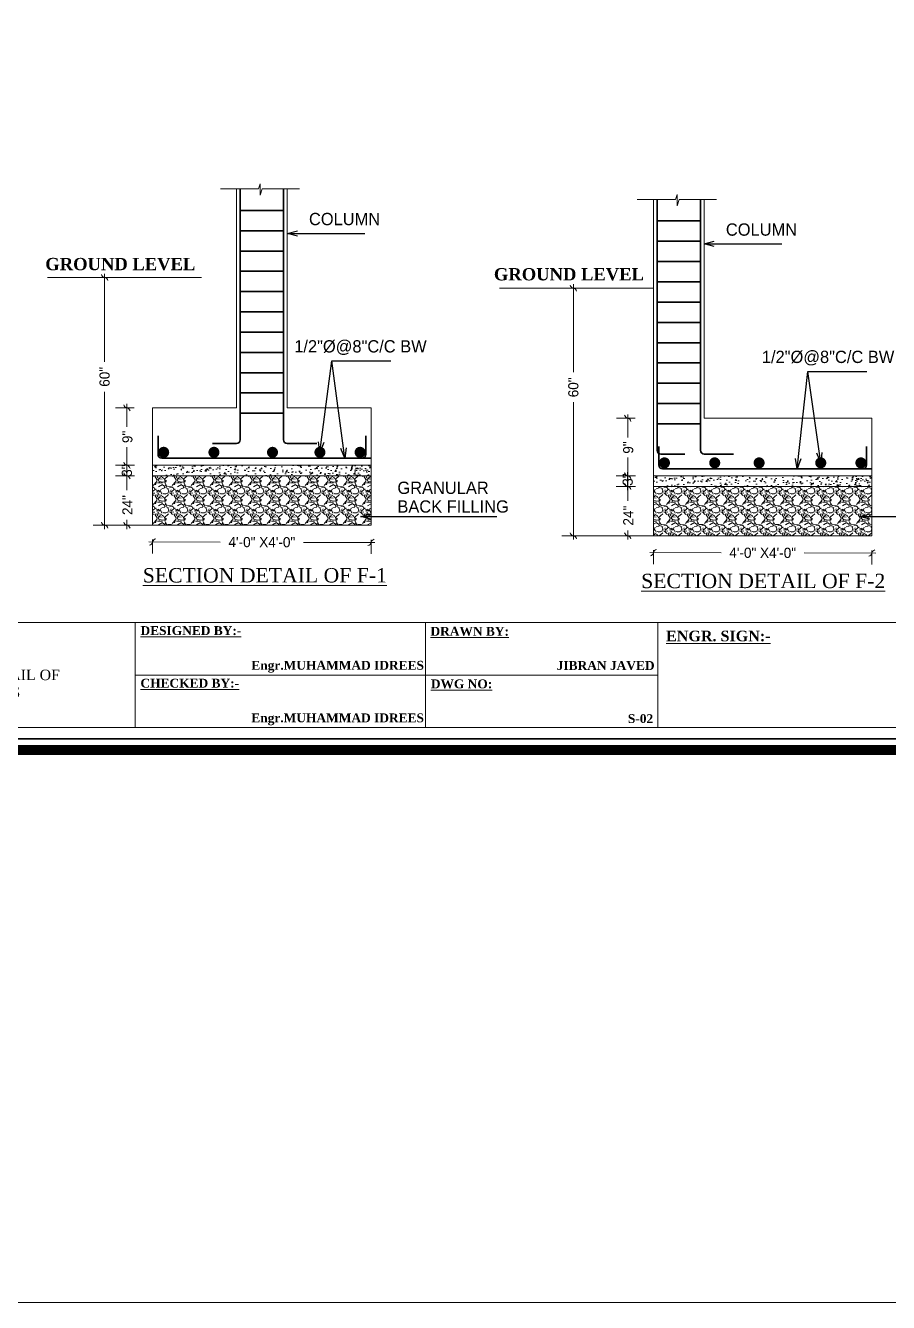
# Model space of a CAD drawing. Header units: inches. Extents: x 77090 to 90659, y -228139 to -226123.
# Drawn here: x 81355 to 82036, y -228139 to -227131 of the extents above; entities that cross this region are included whole.
import ezdxf

# ---------------------------------------------------------------- set-up
doc = ezdxf.new("R2010")
doc.units = ezdxf.units.IN
doc.header["$LTSCALE"] = 15
doc.header["$MEASUREMENT"] = 0
doc.header["$PDMODE"] = 66
doc.linetypes.add('ACAD_ISO02W100', pattern=[15, 12, -3])
doc.layers.get('0').update_dxf_attribs({"lineweight": 25})
doc.layers.get('Defpoints').update_dxf_attribs({"lineweight": 25})
for name, color, linetype, lineweight in [('DIM', 42, 'Continuous', 13), ('doted1', 30, 'ACAD_ISO02W100', 13), ('HACH', 8, 'Continuous', 13), ('LAYER4', 3, 'Continuous', 5), ('level', 7, 'Continuous', 13), ('STEEL', 211, 'Continuous', 35), ('TEXTS', 41, 'Continuous', 13)]:
    doc.layers.add(name, color=color, linetype=linetype, lineweight=lineweight)
doc.styles.add('ADE', font='', dxfattribs={"height": 6})
doc.styles.get("Standard").update_dxf_attribs({"font": 'trebuc.ttf'})
doc.styles.add('style10', font='stylu.ttf', dxfattribs={"height": 12})
doc.styles.add('XFINE', font='romans.shx')
doc.styles.get('ADE').set_extended_font_data('Arial Rounded MT Bold')
doc.dimstyles.new('Standard 1', dxfattribs={"dimtxt": 9, "dimasz": 8, "dimexe": 9, "dimexo": 9, "dimgap": 3, "dimtad": 1, "dimdec": 1, "dimlfac": -1, "dimzin": 3, "dimdsep": 46, "dimlunit": 4, "dimtxsty": 'XFINE', "dimblk": 'ARCHTICK', "dimcen": 0.09, "dimdle": 9, "dimclrd": 42, "dimclre": 6, "dimclrt": 7, "dimadec": 0, "dimazin": 0, "dimtfac": 1, "dimtdec": 1, "dimtofl": 0, "dimtmove": 2, "dimatfit": 3, "dimldrblk": 'ARCHTICK', "dimfxl": 0, "dimtolj": 1, "dimtzin": 0, "dimlwd": -1, "dimlwe": -1, "dimarcsym": 0})
doc.dimstyles.new('STANDARD$7', dxfattribs={"dimtxt": 2, "dimasz": 3, "dimexe": 2, "dimexo": 1, "dimgap": 0.5, "dimtad": 3, "dimzin": 3, "dimdsep": 46, "dimlunit": 4, "dimtxsty": 'Standard', "dimcen": 0.0625, "dimclrd": 256, "dimclre": 256, "dimclrt": 256, "dimadec": 0, "dimazin": 0, "dimtfac": 1, "dimtmove": 0, "dimatfit": 3, "dimfxl": 0, "dimtolj": 1, "dimtzin": 0, "dimarcsym": 0})
pattern_1 = [(228.0128, (10.8, -23.8251), (-119.9999734824, -135.000020124), [2.01804, -199.78632]), (184.9697, (9.45, -25.3251), (180.0000157728, 14.9998696051), [3.46302, -342.838875]), (132.5104, (6, -25.6251), (149.9998607752, -165.000130108), [2.44182, -241.74048]), (267.2737, (0.15, -29.3751), (14.999940266, 300.0000044246), [3.15357, -312.20337]), (292.8337, (0, -32.5251), (-75.0001485816, 179.9999461767), [3.092325, -306.140595]), (357.2737, (1.2, -35.3751), (-300.0000044246, 14.999940266), [3.15357, -312.20337]), (37.6942, (4.35, -35.5251), (-195.0001101843, -149.9998560774), [4.170435, -412.872735]), (72.2553, (7.65, -32.9751), (105.0001614406, 329.9999434686), [3.93732, -389.794815]), (121.4296, (8.85, -29.2251), (-120.0001235126, 194.9999255474), [3.16425, -313.261095]), (175.2364, (7.2, -26.5251), (165.000014195, -14.99987299), [3.61248, -177.011445]), (222.3974, (3.6, -26.2251), (-180.0001102661, -164.9998812302), [4.67172, -462.500625]), (138.8141, (15, -29.5251), (-105.000044202, 89.9999597), [1.594515, -157.85766]), (171.4692, (13.8, -28.4751), (194.9999742722, -30.0001186506), [3.033555, -300.322665]), (225, (10.8, -28.025), (-2e-15, -15.00000464), [2.121315, -19.09188]), (203.1986, (9.75, -26.2251), (74.99999596, 30.000019879), [1.14237, -113.094225]), (291.8014, (8.7, -26.675), (-14.999998658, 45.000004095), [1.615545, -79.16193]), (30.9638, (9.3, -28.175), (44.999970334, 30.000037253), [2.623935, -84.840345]), (161.5651, (11.55, -26.825), (30.00000652, -14.99997605), [1.897365, -45.536805]), (16.3895, (0, -26.6751), (150.0000329762, 44.9998906473), [2.658, -263.142675]), (70.3462, (2.55, -25.9251), (-59.9999287106, -165.000032034), [2.229915, -220.76112]), (293.1986, (11.55, -23.8251), (-30.000019879, 74.99999596), [2.284725, -111.95187]), (343.6105, (12.45, -25.9251), (-150.0000329762, 44.9998906473), [2.658, -263.142675]), (339.444, (0, -35.9751), (-75.000027668, 29.999939946), [2.5632, -125.59686]), (294.7751, (2.4, -36.8751), (-74.9998828387, 165.0000513276), [2.14767, -212.619645]), (66.8014, (11.7, -38.8251), (30.000019879, 74.99999596), [2.284725, -111.95187]), (17.354, (12.6, -36.7251), (-195.0000302865, -59.999917534), [2.514465, -248.93136]), (69.444, (4.35, -38.8251), (-29.999939946, -75.000027668), [1.2816, -126.87846]), (101.3099, (10.8, -38.825), (-14.999964482, 60.000011283), [0.76485, -75.720435]), (165.9638, (10.65, -38.075), (45.00000819, -14.99997086), [3.092325, -58.75425]), (186.009, (7.65, -37.3251), (149.9999962636, 14.9999897622), [2.86575, -283.708845]), (303.6901, (9.3, -29.525), (-15.00002002, 29.99999337), [2.16333, -51.919935]), (353.1572, (10.5, -31.3251), (254.9999904822, -30.0001199689), [3.77691, -373.913445]), (60.9454, (14.25, -31.7751), (-60.000000408, -105.0000057685), [1.54434, -152.89011]), (90, (15, -30.425), (-15, 15), [0.9, -14.1]), (120.2564, (7.35, -36.8751), (59.999923302, -105.000036838), [2.08386, -206.3028]), (48.0128, (6.3, -35.0751), (119.9999734824, 135.000020124), [4.03608, -197.76828]), (0, (9, -32.075), (15, 15), [3.9, -11.1]), (325.3048, (12.9, -32.0751), (-149.9999138848, 105.000129144), [2.37171, -234.79911]), (254.0546, (14.85, -33.4251), (-14.99999834, -60.0000019), [2.18403, -107.01762]), (207.646, (14.25, -35.5251), (-284.9999371077, -150.0001156975), [3.555975, -352.04211]), (175.4261, (11.1, -37.1751), (-195.0000083747, 14.9999220174), [3.761985, -372.43611])]

# ---------------------------------------------------------------- blocks, each defined once
blk = doc.blocks.new('_Integral')
at = {"color": 0, "linetype": 'ByBlock', "lineweight": -2}
for centre, start, end in [((0.44, -0.09), 102, 168), ((-0.44, 0.09), 282, 348)]:
    blk.add_arc(centre, 0.454, start, end, dxfattribs=at)
blk = doc.blocks.new('*D64')
at = {"layer": 'Defpoints', "color": 0}
for p in [(81455.3, -227527.5), (81627.7, -227527.9), (81627.7, -227538.9)]:
    blk.add_point(p, dxfattribs=at)
at = {"layer": 'DIM', "color": 42}
for p, q in [((81452.3, -227538.5), (81508.7, -227538.6)), ((81630.7, -227538.9), (81574.3, -227538.8))]:
    blk.add_line(p, q, dxfattribs=at)
at = {"layer": 'DIM'}
for p, q in [((81455.3, -227536.5), (81455.3, -227547.5)), ((81627.7, -227536.9), (81627.7, -227547.9))]:
    blk.add_line(p, q, dxfattribs=at)
at = {"layer": 'DIM', "color": 42, "xscale": 7, "yscale": 7, "zscale": 7}
for p, rotation in [((81455.3, -227538.5), 179.8593900514736), ((81627.7, -227538.9), 359.8593900514736)]:
    blk.add_blockref('_Integral', p, dxfattribs=dict(at, rotation=rotation))
at = {"layer": 'DIM', "color": 7, "insert": (81541.5, -227538.7), "char_height": 12, "attachment_point": 5, "rotation": 359.8594, "style": 'style10'}
blk.add_mtext('\\A1;{\\H0.66667x;4\'-0" X4\'-0"}', dxfattribs=at)
blk = doc.blocks.new('_ArchTick')
at = {"color": 0, "linetype": 'ByBlock', "lineweight": 5, "const_width": 0.15}
blk.add_lwpolyline([(-0.5, -0.5), (0.5, 0.5)], dxfattribs=at)
blk = doc.blocks.new('*D65')
at = {"layer": 'Defpoints', "color": 0}
for p in [(81449.8, -227432.6), (81435, -227478), (81450.1, -227478)]:
    blk.add_point(p, dxfattribs=at)
at = {"layer": 'DIM', "color": 42}
for p, q in [((81435, -227429.6), (81435, -227447.7)), ((81435, -227481), (81435, -227463.6))]:
    blk.add_line(p, q, dxfattribs=at)
at = {"layer": 'DIM'}
for p, q in [((81440.8, -227432.6), (81426, -227432.6)), ((81441.1, -227478), (81426, -227478))]:
    blk.add_line(p, q, dxfattribs=at)
at = {"layer": 'DIM', "color": 42, "xscale": 7, "yscale": 7, "zscale": 7}
for p, rotation in [((81435, -227432.6), 90), ((81435, -227478), 270)]:
    blk.add_blockref('_Integral', p, dxfattribs=dict(at, rotation=rotation))
at = {"layer": 'DIM', "color": 7, "insert": (81435.4, -227455.6), "char_height": 12, "attachment_point": 5, "rotation": 90, "style": 'style10'}
blk.add_mtext('\\A1;{\\H0.66667x;9"}', dxfattribs=at)
blk = doc.blocks.new('*D66')
at = {"layer": 'Defpoints', "color": 0}
for p in [(81450.1, -227478), (81435, -227486.4), (81450.1, -227486.4)]:
    blk.add_point(p, dxfattribs=at)
at = {"layer": 'DIM'}
for p, q in [((81441.1, -227478), (81426, -227478)), ((81441.1, -227486.4), (81426, -227486.4))]:
    blk.add_line(p, q, dxfattribs=at)
at = {"layer": 'DIM', "color": 42}
blk.add_line((81435, -227475), (81435, -227489.4), dxfattribs=at)
at = {"layer": 'DIM', "color": 42, "xscale": 7, "yscale": 7, "zscale": 7}
for p, rotation in [((81435, -227478), 90), ((81435, -227486.4), 270)]:
    blk.add_blockref('_Integral', p, dxfattribs=dict(at, rotation=rotation))
at = {"layer": 'DIM', "color": 7, "insert": (81435, -227482.2), "char_height": 12, "attachment_point": 5, "rotation": 90, "style": 'style10'}
blk.add_mtext('\\A1;{\\H0.66667x;3"}', dxfattribs=at)
blk = doc.blocks.new('*D67')
at = {"layer": 'Defpoints', "color": 0}
for p in [(81432.6, -227329.9), (81417.4, -227525.3), (81489.3, -227525.3)]:
    blk.add_point(p, dxfattribs=at)
at = {"layer": 'DIM', "color": 42}
for p, q in [((81417.4, -227326.9), (81417.4, -227396.3)), ((81417.4, -227528.3), (81417.4, -227420))]:
    blk.add_line(p, q, dxfattribs=at)
at = {"layer": 'DIM'}
for p, q in [((81423.6, -227329.9), (81408.4, -227329.9)), ((81480.3, -227525.3), (81408.4, -227525.3))]:
    blk.add_line(p, q, dxfattribs=at)
at = {"layer": 'DIM', "color": 42, "xscale": 7, "yscale": 7, "zscale": 7}
for p, rotation in [((81417.4, -227329.9), 90), ((81417.4, -227525.3), 270)]:
    blk.add_blockref('_Integral', p, dxfattribs=dict(at, rotation=rotation))
at = {"layer": 'DIM', "color": 7, "insert": (81417.4, -227408.2), "char_height": 12, "attachment_point": 5, "rotation": 90, "style": 'style10'}
blk.add_mtext('\\A1;{\\H0.66667x;60"}', dxfattribs=at)
blk = doc.blocks.new('*D68')
at = {"layer": 'Defpoints', "color": 0}
for p in [(81845.1, -227440.9), (81830.3, -227486.3), (81845.4, -227486.3)]:
    blk.add_point(p, dxfattribs=at)
at = {"layer": 'DIM', "color": 42}
for p, q in [((81830.3, -227437.9), (81830.3, -227456)), ((81830.3, -227489.3), (81830.3, -227471.9))]:
    blk.add_line(p, q, dxfattribs=at)
at = {"layer": 'DIM'}
for p, q in [((81836.1, -227440.9), (81821.3, -227440.9)), ((81836.4, -227486.3), (81821.3, -227486.3))]:
    blk.add_line(p, q, dxfattribs=at)
at = {"layer": 'DIM', "color": 42, "xscale": 7, "yscale": 7, "zscale": 7}
for p, rotation in [((81830.3, -227440.9), 90), ((81830.3, -227486.3), 270)]:
    blk.add_blockref('_Integral', p, dxfattribs=dict(at, rotation=rotation))
at = {"layer": 'DIM', "color": 7, "insert": (81830.7, -227464), "char_height": 12, "attachment_point": 5, "rotation": 90, "style": 'style10'}
blk.add_mtext('\\A1;{\\H0.66667x;9"}', dxfattribs=at)
blk = doc.blocks.new('*D69')
at = {"layer": 'Defpoints', "color": 0}
for p in [(81845.4, -227486.3), (81830.2, -227494.7), (81845.4, -227494.7)]:
    blk.add_point(p, dxfattribs=at)
at = {"layer": 'DIM'}
for p, q in [((81836.4, -227486.3), (81821.2, -227486.3)), ((81836.4, -227494.7), (81821.2, -227494.7))]:
    blk.add_line(p, q, dxfattribs=at)
at = {"layer": 'DIM', "color": 42}
blk.add_line((81830.2, -227483.3), (81830.2, -227497.7), dxfattribs=at)
at = {"layer": 'DIM', "color": 42, "xscale": 7, "yscale": 7, "zscale": 7}
for p, rotation in [((81830.2, -227486.3), 90), ((81830.2, -227494.7), 270)]:
    blk.add_blockref('_Integral', p, dxfattribs=dict(at, rotation=rotation))
at = {"layer": 'DIM', "color": 7, "insert": (81830.3, -227489.3), "char_height": 12, "attachment_point": 5, "rotation": 90, "style": 'style10'}
blk.add_mtext('\\A1;{\\H0.66667x;3"}', dxfattribs=at)
blk = doc.blocks.new('*D70')
at = {"layer": 'Defpoints', "color": 0}
for p in [(81802.5, -227338.2), (81787.4, -227533.6), (81859.3, -227533.6)]:
    blk.add_point(p, dxfattribs=at)
at = {"layer": 'DIM'}
for p, q in [((81793.5, -227338.2), (81778.4, -227338.2)), ((81850.3, -227533.6), (81778.4, -227533.6))]:
    blk.add_line(p, q, dxfattribs=at)
at = {"layer": 'DIM', "color": 42}
for p, q in [((81787.4, -227335.2), (81787.4, -227404.6)), ((81787.4, -227536.6), (81787.4, -227428.3))]:
    blk.add_line(p, q, dxfattribs=at)
at = {"layer": 'DIM', "color": 42, "xscale": 7, "yscale": 7, "zscale": 7}
for p, rotation in [((81787.4, -227338.2), 90), ((81787.4, -227533.6), 270)]:
    blk.add_blockref('_Integral', p, dxfattribs=dict(at, rotation=rotation))
at = {"layer": 'DIM', "color": 7, "insert": (81787.4, -227416.5), "char_height": 12, "attachment_point": 5, "rotation": 90, "style": 'style10'}
blk.add_mtext('\\A1;{\\H0.66667x;60"}', dxfattribs=at)
blk = doc.blocks.new('*D100')
at = {"layer": 'Defpoints', "color": 0}
for p in [(81850.6, -227535.9), (82023, -227536.3), (82023, -227547.3)]:
    blk.add_point(p, dxfattribs=at)
at = {"layer": 'DIM', "color": 42}
for p, q in [((81847.6, -227546.9), (81904, -227547)), ((82026, -227547.3), (81969.5, -227547.2))]:
    blk.add_line(p, q, dxfattribs=at)
at = {"layer": 'DIM'}
for p, q in [((81850.6, -227544.9), (81850.5, -227555.9)), ((82023, -227545.3), (82023, -227556.3))]:
    blk.add_line(p, q, dxfattribs=at)
at = {"layer": 'DIM', "color": 42, "xscale": 7, "yscale": 7, "zscale": 7}
for p, rotation in [((81850.6, -227546.9), 179.8593900514737), ((82023, -227547.3), 359.8593900514737)]:
    blk.add_blockref('_Integral', p, dxfattribs=dict(at, rotation=rotation))
at = {"layer": 'DIM', "color": 7, "insert": (81936.8, -227547.1), "char_height": 12, "attachment_point": 5, "rotation": 359.8594, "style": 'style10'}
blk.add_mtext('\\A1;{\\H0.66667x;4\'-0" X4\'-0"}', dxfattribs=at)
blk = doc.blocks.new('*D409')
at = {"layer": 'Defpoints', "color": 0}
for p in [(81449.8, -227486.4), (81435, -227525.3), (81455.3, -227525.3)]:
    blk.add_point(p, dxfattribs=at)
at = {"layer": 'DIM'}
for p, q in [((81440.8, -227486.4), (81426, -227486.4)), ((81446.3, -227525.3), (81426, -227525.3))]:
    blk.add_line(p, q, dxfattribs=at)
at = {"layer": 'DIM', "color": 42}
for p, q in [((81435, -227483.4), (81435, -227497.7)), ((81435, -227528.3), (81435, -227521.1))]:
    blk.add_line(p, q, dxfattribs=at)
at = {"layer": 'DIM', "color": 42, "xscale": 7, "yscale": 7, "zscale": 7}
for p, rotation in [((81435, -227486.4), 90), ((81435, -227525.3), 270)]:
    blk.add_blockref('_Integral', p, dxfattribs=dict(at, rotation=rotation))
at = {"layer": 'DIM', "color": 7, "insert": (81435.4, -227509.4), "char_height": 12, "attachment_point": 5, "rotation": 90, "style": 'style10'}
blk.add_mtext('\\A1;{\\H0.66667x;24"}', dxfattribs=at)
blk = doc.blocks.new('*D410')
at = {"layer": 'Defpoints', "color": 0}
for p in [(81845.1, -227494.7), (81830.3, -227533.6), (81850.6, -227533.6)]:
    blk.add_point(p, dxfattribs=at)
at = {"layer": 'DIM'}
for p, q in [((81836.1, -227494.7), (81821.3, -227494.7)), ((81841.6, -227533.6), (81821.3, -227533.6))]:
    blk.add_line(p, q, dxfattribs=at)
at = {"layer": 'DIM', "color": 42}
for p, q in [((81830.3, -227491.7), (81830.3, -227506)), ((81830.3, -227536.6), (81830.3, -227529.4))]:
    blk.add_line(p, q, dxfattribs=at)
at = {"layer": 'DIM', "color": 42, "xscale": 7, "yscale": 7, "zscale": 7}
for p, rotation in [((81830.3, -227494.7), 90), ((81830.3, -227533.6), 270)]:
    blk.add_blockref('_Integral', p, dxfattribs=dict(at, rotation=rotation))
at = {"layer": 'DIM', "color": 7, "insert": (81830.7, -227517.7), "char_height": 12, "attachment_point": 5, "rotation": 90, "style": 'style10'}
blk.add_mtext('\\A1;{\\H0.66667x;24"}', dxfattribs=at)

msp = doc.modelspace()

# ---------------------------------------------------------------- hatches: boundary and pattern name
at = {"layer": 'HACH', "ltscale": 10}
h = msp.add_hatch(dxfattribs=at)
h.set_pattern_fill('AR-CONC', color=256, scale=1.396, style=0)
h.set_pattern_definition([(50, (-708.013, -35405.294), (10.01295215, -0.8760198), [1.047, -11.517]), (355, (-708.013, -35405.294), (-1.9369686, 10.5006022), [0.8376, -9.2136]), (100.4514, (-707.179, -35405.367), (8.07599097, 9.624576), [0.88981305, -9.7879439]), (46.1842, (-708.013, -35402.502), (14.89868504, -2.31064544), [1.5705, -17.2755]), (96.6356, (-706.772, -35402.695), (13.0478914, 13.5986855), [1.3347196, -14.6819135]), (351.1842, (-708.013, -35402.502), (13.0478808, 13.5986957), [1.2564, -13.8204]), (21, (-706.617, -35403.2), (8.33282245, -5.6205597), [1.047, -11.517]), (326, (-706.617, -35403.2), (3.39668203, 10.12309463), [0.8376, -9.2136]), (71.4514, (-705.923, -35403.668), (11.7295079, 4.50252573), [0.88981305, -9.7879439]), (37.5, (-708.0132, -35405.294), (0.16975158, 4.6471982), [0, -9.10192, 0, -9.3532, 0, -9.2485]), (7.5, (-708.013, -35405.294), (3.67245074, 5.5059875), [0, -5.33272, 0, -8.89252, 0, -3.5249]), (327.5, (-711.1263, -35405.294), (7.45216121, -0.31486601), [0, -3.49, 0, -10.8888, 0, -14.4486]), (317.5, (-712.522, -35405.294), (8.14127892, 1.39746555), [0, -4.537, 0, -7.23128, 0, -10.2606])])
h.paths.add_polyline_path([(81493.85, -227478.02), (81455.32, -227478.02), (81455.32, -227486.4), (81493.85, -227486.4)])
h = msp.add_hatch(dxfattribs=at)
h.set_pattern_fill('GRAVEL', color=256, scale=15, style=0)
h.set_pattern_definition(pattern_1)
h.paths.add_polyline_path([(81627.73, -227486.4), (81455.32, -227486.4), (81455.32, -227525.33), (81627.73, -227525.33)])
h = msp.add_hatch(dxfattribs=at)
h.set_pattern_fill('AR-CONC', color=256, scale=1.396, style=0)
h.set_pattern_definition([(50, (-312.7396, -35413.606), (10.01295215, -0.8760198), [1.047, -11.517]), (355, (-312.74, -35413.606), (-1.9369686, 10.5006022), [0.8376, -9.2136]), (100.4514, (-311.905, -35413.679), (8.07599097, 9.624576), [0.88981305, -9.7879439]), (46.1842, (-312.74, -35410.814), (14.89868504, -2.31064544), [1.5705, -17.2755]), (96.6356, (-311.498, -35411.006), (13.0478914, 13.5986855), [1.3347196, -14.6819135]), (351.1842, (-312.74, -35410.814), (13.0478808, 13.5986957), [1.2564, -13.8204]), (21, (-311.3436, -35411.512), (8.33282245, -5.6205597), [1.047, -11.517]), (326, (-311.344, -35411.512), (3.39668203, 10.12309463), [0.8376, -9.2136]), (71.4514, (-310.649, -35411.98), (11.7295079, 4.50252573), [0.88981305, -9.7879439]), (37.5, (-312.7396, -35413.606), (0.16975158, 4.6471982), [0, -9.10192, 0, -9.3532, 0, -9.2485]), (7.5, (-312.7396, -35413.606), (3.67245074, 5.5059875), [0, -5.33272, 0, -8.89252, 0, -3.5249]), (327.5, (-315.8527, -35413.606), (7.45216121, -0.31486601), [0, -3.49, 0, -10.8888, 0, -14.4486]), (317.5, (-317.2487, -35413.606), (8.14127892, 1.39746555), [0, -4.537, 0, -7.23128, 0, -10.2606])])
h.paths.add_polyline_path([(81889.13, -227486.33), (81850.6, -227486.33), (81850.6, -227494.71), (81889.13, -227494.71)])
h = msp.add_hatch(dxfattribs=at)
h.set_pattern_fill('GRAVEL', color=256, scale=15, style=0)
h.set_pattern_definition(pattern_1)
h.paths.add_polyline_path([(82023, -227494.71), (81850.6, -227494.71), (81850.6, -227533.64), (82023, -227533.64)])
at = {"layer": 'level', "ltscale": 0.005}
h = msp.add_hatch(dxfattribs=at)
h.set_pattern_fill('AR-CONC', color=256, scale=1.396449, style=0)
h.set_pattern_definition([(50, (180924.94, -170004.2554), (10.01617555, -0.8763018), [1.04733705, -11.5207076]), (355, (180924.94, -170004.255), (-1.9375922, 10.5039826), [0.8378696, -9.2165661]), (100.4514, (180925.775, -170004.328), (8.0785908, 9.6276744), [0.8900995, -9.79109485]), (46.1842, (180924.94, -170001.463), (14.9034813, -2.3113893), [1.5710056, -17.2810614]), (96.6356, (180926.182, -170001.655), (13.0520918, 13.6030632), [1.3351493, -14.68664]), (351.1842, (180924.94, -170001.463), (13.0520812, 13.6030734), [1.2568045, -13.8248491]), (21, (180926.337, -170002.161), (8.335505, -5.6223691), [1.04733705, -11.5207076]), (326, (180926.337, -170002.161), (3.3977755, 10.1263535), [0.8378696, -9.2165661]), (71.4514, (180927.031, -170002.629), (11.7332839, 4.5039752), [0.8900995, -9.79109485]), (37.5, (180924.9404, -170004.2554), (0.16980623, 4.64869424), [0, -9.10485012, 0, -9.356211, 0, -9.2514773]), (7.5, (180924.9404, -170004.2554), (3.67363299, 5.50776), [0, -5.33443672, 0, -8.8953827, 0, -3.52603475]), (327.5, (180921.8263, -170004.2554), (7.45456023, -0.31496737), [0, -3.4911235, 0, -10.89230535, 0, -14.45325133]), (317.5, (180920.43, -170004.2554), (8.1438998, 1.39791543), [0, -4.53846056, 0, -7.2336079, 0, -10.2639031])])
h.paths.add_polyline_path([(81627.73, -227486.4), (81627.73, -227478.02), (81493.85, -227478.02), (81493.85, -227486.4)])
h = msp.add_hatch(dxfattribs=at)
h.set_pattern_fill('AR-CONC', color=256, scale=1.396449, style=0)
h.set_pattern_definition([(130, (-17648.136, -170004.2554), (-10.01617555, -0.8763018), [1.04733705, -11.5207076]), (185, (-17648.136, -170004.255), (1.9375922, 10.5039826), [0.8378696, -9.2165661]), (79.5486, (-17648.97, -170004.328), (-8.0785908, 9.6276744), [0.8900995, -9.79109485]), (133.8158, (-17648.136, -170001.463), (-14.9034813, -2.3113893), [1.5710056, -17.2810614]), (83.3644, (-17649.378, -170001.655), (-13.0520918, 13.6030632), [1.3351493, -14.68664]), (188.8158, (-17648.136, -170001.463), (-13.0520812, 13.6030734), [1.2568045, -13.824849]), (159, (-17649.532, -170002.161), (-8.335505, -5.6223691), [1.04733705, -11.5207076]), (214, (-17649.532, -170002.161), (-3.3977755, 10.1263535), [0.8378696, -9.2165661]), (108.5486, (-17650.227, -170002.629), (-11.7332839, 4.5039752), [0.8900995, -9.79109485]), (142.5, (-17648.1358, -170004.2554), (-0.16980623, 4.64869424), [0, -9.10485012, 0, -9.356211, 0, -9.2514773]), (172.5, (-17648.136, -170004.2554), (-3.67363299, 5.50776), [0, -5.33443672, 0, -8.8953827, 0, -3.52603475]), (212.5, (-17645.0217, -170004.2554), (-7.45456023, -0.31496737), [0, -3.4911235, 0, -10.89230535, 0, -14.45325133]), (222.5, (-17643.625, -170004.2554), (-8.1438998, 1.39791543), [0, -4.53846056, 0, -7.2336079, 0, -10.2639031])])
h.paths.add_polyline_path([(81627.73, -227486.4), (81627.73, -227478.02), (81612.45, -227478.02), (81612.45, -227486.4)])
h = msp.add_hatch(dxfattribs=at)
h.set_pattern_fill('AR-CONC', color=256, scale=1.396449, style=0)
h.set_pattern_definition([(50, (181320.214, -170012.567), (10.01617555, -0.8763018), [1.04733705, -11.5207076]), (355, (181320.214, -170012.567), (-1.9375922, 10.5039826), [0.8378696, -9.2165661]), (100.4514, (181321.049, -170012.64), (8.0785908, 9.6276744), [0.8900995, -9.79109485]), (46.1842, (181320.214, -170009.774), (14.9034813, -2.3113893), [1.5710056, -17.2810614]), (96.6356, (181321.456, -170009.967), (13.0520918, 13.6030632), [1.3351493, -14.68664]), (351.1842, (181320.214, -170009.774), (13.0520812, 13.6030734), [1.2568045, -13.8248491]), (21, (181321.6105, -170010.473), (8.335505, -5.6223691), [1.04733705, -11.5207076]), (326, (181321.61, -170010.473), (3.3977755, 10.1263535), [0.8378696, -9.2165661]), (71.4514, (181322.305, -170010.941), (11.7332839, 4.5039752), [0.8900995, -9.79109485]), (37.5, (181320.214, -170012.5673), (0.16980623, 4.64869424), [0, -9.10485012, 0, -9.356211, 0, -9.2514773]), (7.5, (181320.214, -170012.5673), (3.67363299, 5.50776), [0, -5.33443672, 0, -8.8953827, 0, -3.52603475]), (327.5, (181317.1, -170012.5673), (7.45456023, -0.31496737), [0, -3.4911235, 0, -10.89230535, 0, -14.45325133]), (317.5, (181315.7035, -170012.567), (8.1438998, 1.39791543), [0, -4.53846056, 0, -7.2336079, 0, -10.2639031])])
h.paths.add_polyline_path([(82023, -227494.71), (82023, -227486.33), (81889.13, -227486.33), (81889.13, -227494.71)])
h = msp.add_hatch(dxfattribs=at)
h.set_pattern_fill('AR-CONC', color=256, scale=1.396449, style=0)
h.set_pattern_definition([(130, (-17252.862, -170012.567), (-10.01617555, -0.8763018), [1.04733705, -11.5207076]), (185, (-17252.862, -170012.567), (1.9375922, 10.5039826), [0.8378696, -9.2165661]), (79.5486, (-17253.697, -170012.64), (-8.0785908, 9.6276744), [0.8900995, -9.79109485]), (133.8158, (-17252.862, -170009.774), (-14.9034813, -2.3113893), [1.5710056, -17.2810614]), (83.3644, (-17254.104, -170009.967), (-13.0520918, 13.6030632), [1.3351493, -14.68664]), (188.8158, (-17252.862, -170009.774), (-13.0520812, 13.6030734), [1.2568045, -13.824849]), (159, (-17254.2586, -170010.473), (-8.335505, -5.6223691), [1.04733705, -11.5207076]), (214, (-17254.259, -170010.473), (-3.3977755, 10.1263535), [0.8378696, -9.2165661]), (108.5486, (-17254.953, -170010.941), (-11.7332839, 4.5039752), [0.8900995, -9.79109485]), (142.5, (-17252.862, -170012.5673), (-0.16980623, 4.64869424), [0, -9.10485012, 0, -9.356211, 0, -9.2514773]), (172.5, (-17252.862, -170012.5673), (-3.67363299, 5.50776), [0, -5.33443672, 0, -8.8953827, 0, -3.52603475]), (212.5, (-17249.748, -170012.5673), (-7.45456023, -0.31496737), [0, -3.4911235, 0, -10.89230535, 0, -14.45325133]), (222.5, (-17248.3516, -170012.567), (-8.1438998, 1.39791543), [0, -4.53846056, 0, -7.2336079, 0, -10.2639031])])
h.paths.add_polyline_path([(82023, -227494.71), (82023, -227486.33), (82007.73, -227486.33), (82007.73, -227494.71)])

# ---------------------------------------------------------------- linework, layer by layer
at = {"lineweight": 5}
for p, q in [((81441.52, -227602.06), (81441.52, -227685.03)), ((81670.72, -227602.06), (81670.72, -227685.03)), ((81441.52, -227643.54), (81853.95, -227643.54))]:
    msp.add_line(p, q, dxfattribs=at)
at = {"layer": 'doted1', "linetype": 'ByBlock', "ltscale": 0.3, "const_width": 7.79}
msp.add_lwpolyline([(80784.71, -227702.72), (80784.71, -226585.45), (82365.35, -226585.45), (82365.35, -227702.72)], close=True, dxfattribs=at)
at = {"layer": 'HACH', "ltscale": 10}
msp.add_lwpolyline([(77090.12, -226123.43), (90659.33, -226123.43), (90659.33, -228138.59), (77090.12, -228138.59)], close=True, dxfattribs=at)
at = {"layer": 'LAYER4'}
for p, q in [((81538.88, -227259.89), (81540.18, -227255.9)), ((81540.18, -227255.9), (81540.18, -227264.96)), ((81538.88, -227259.89), (81508.75, -227259.89)), ((81508.75, -227259.89), (81538.88, -227259.89)), ((81521.53, -227432.62), (81521.53, -227259.89)), ((81540.18, -227264.96), (81541.83, -227259.89)), ((81571.29, -227259.89), (81541.83, -227259.89)), ((81542.21, -227259.89), (81571.29, -227259.89)), ((81561.52, -227432.62), (81561.52, -227259.89)), ((81867.95, -227268.2), (81837.81, -227268.2)), ((81837.81, -227268.2), (81867.95, -227268.2)), ((81850.6, -227440.93), (81850.6, -227268.2)), ((81867.95, -227268.2), (81869.25, -227264.21)), ((81869.25, -227264.21), (81869.25, -227273.27)), ((81869.25, -227273.27), (81870.9, -227268.2)), ((81900.35, -227268.2), (81870.9, -227268.2)), ((81871.28, -227268.2), (81900.35, -227268.2)), ((81890.58, -227440.93), (81890.58, -227268.2)), ((81521.53, -227432.62), (81455.32, -227432.62)), ((81455.32, -227432.62), (81455.32, -227525.33)), ((81627.73, -227432.62), (81561.52, -227432.62)), ((81627.73, -227525.33), (81627.73, -227432.62)), ((81850.6, -227440.93), (81850.6, -227533.64)), ((82023, -227440.93), (81890.58, -227440.93)), ((82023, -227495.13), (82023, -227440.93)), ((82023, -227533.64), (82023, -227441.35)), ((81455.32, -227478.02), (81612.45, -227478.02)), ((81627.73, -227478.02), (81612.45, -227478.02)), ((81455.32, -227486.4), (81627.73, -227486.4)), ((81850.6, -227486.33), (82007.73, -227486.33)), ((82023, -227486.33), (82007.73, -227486.33)), ((81850.6, -227494.71), (82023, -227494.71)), ((81455.32, -227525.33), (81627.73, -227525.33)), ((81850.6, -227533.64), (82023, -227533.64))]:
    msp.add_line(p, q, dxfattribs=at)
at = {"layer": 'level'}
for p, q in [((81493.85, -227329.9), (81372.37, -227329.91)), ((81850.6, -227338.21), (81729.11, -227338.22)), ((80802.4, -227602.06), (82347.65, -227602.06)), ((81853.95, -227602.06), (81853.95, -227685.03))]:
    msp.add_line(p, q, dxfattribs=at)
at = {"layer": 'level', "linetype": 'ByBlock', "lineweight": 35, "ltscale": 0.1}
msp.add_lwpolyline([(80793.55, -227693.88), (80793.55, -226594.3), (82356.5, -226594.3), (82356.5, -227693.88)], close=True, dxfattribs=at)
at = {"layer": 'level', "ltscale": 0.25}
msp.add_lwpolyline([(80802.4, -227685.03), (80802.4, -226603.14), (82347.65, -226603.14), (82347.65, -227685.03)], close=True, dxfattribs=at)
at = {"layer": 'STEEL'}
for p, q in [((81524.44, -227457.96), (81524.44, -227259.89)), ((81558.61, -227457.89), (81558.61, -227259.89)), ((81853.5, -227466.27), (81853.5, -227268.2)), ((81887.67, -227466.2), (81887.67, -227268.2)), ((81524.44, -227276.93), (81558.61, -227276.93)), ((81853.5, -227285.24), (81887.67, -227285.24)), ((81524.44, -227292.93), (81558.61, -227292.93)), ((81524.44, -227308.93), (81558.61, -227308.93)), ((81853.5, -227301.24), (81887.67, -227301.24)), ((81853.5, -227317.24), (81887.67, -227317.24)), ((81524.44, -227324.93), (81558.61, -227324.93)), ((81853.5, -227333.25), (81887.67, -227333.25)), ((81524.44, -227340.93), (81558.61, -227340.93)), ((81853.5, -227349.25), (81887.67, -227349.25)), ((81524.44, -227356.94), (81558.61, -227356.94)), ((81853.5, -227365.25), (81887.67, -227365.25)), ((81524.44, -227372.94), (81558.61, -227372.94)), ((81524.44, -227388.94), (81558.61, -227388.94)), ((81853.5, -227381.25), (81887.67, -227381.25)), ((81853.5, -227397.25), (81887.67, -227397.25)), ((81524.44, -227404.94), (81558.61, -227404.94)), ((81853.5, -227413.25), (81887.67, -227413.25)), ((81524.44, -227420.94), (81558.61, -227420.94)), ((81853.5, -227429.25), (81887.67, -227429.25)), ((81524.44, -227436.94), (81558.61, -227436.94)), ((81853.5, -227445.25), (81887.67, -227445.25)), ((81459.54, -227454.81), (81459.54, -227469.52)), ((81623.51, -227454.81), (81623.51, -227469.52)), ((81521.53, -227460.87), (81502.67, -227460.87)), ((81584.79, -227460.8), (81561.52, -227460.8)), ((81854.81, -227463.12), (81854.81, -227477.84)), ((81856.41, -227469.18), (81875.28, -227469.18)), ((81913.86, -227469.11), (81890.58, -227469.11)), ((82018.78, -227463.12), (82018.78, -227477.84)), ((81627.73, -227472.43), (81462.45, -227472.43)), ((82023, -227480.75), (81857.72, -227480.75))]:
    msp.add_line(p, q, dxfattribs=at)
at = {"layer": 'STEEL', "const_width": 4.36}
for points in [[(81461.82, -227467.78, 1), (81466.18, -227467.78, 1)], [(81501.49, -227467.78, 1), (81505.86, -227467.78, 1)], [(81552.09, -227467.78, -1), (81547.73, -227467.78, -1)], [(81589.53, -227467.78, -1), (81585.17, -227467.78, -1)], [(81621.23, -227467.78, -1), (81616.87, -227467.78, -1)], [(81857.09, -227476.09, 1), (81861.46, -227476.09, 1)], [(81896.77, -227476.09, 1), (81901.13, -227476.09, 1)], [(81936.17, -227476.09, -1), (81931.81, -227476.09, -1)], [(81984.81, -227476.09, -1), (81980.45, -227476.09, -1)], [(82016.5, -227476.09, -1), (82012.14, -227476.09, -1)]]:
    msp.add_lwpolyline(points, format="xyb", close=True, dxfattribs=at)
at = {"layer": 'STEEL'}
for centre, start, end in [((81521.53, -227457.96), 270, 0), ((81561.52, -227457.89), 180, 270), ((81462.45, -227469.52), 180, 270), ((81620.6, -227469.52), 270, 0), ((81856.41, -227466.27), 180, 270), ((81890.58, -227466.2), 180, 270), ((81857.72, -227477.84), 180, 270), ((82015.87, -227477.84), 270, 0)]:
    msp.add_arc(centre, 2.91, start, end, dxfattribs=at)

# ---------------------------------------------------------------- texts
at = {"layer": 'TEXTS', "style": 'style10'}
for s, height, p in [('COLUMN', 9.698, (81578.69, -227288.53)), ('COLUMN', 9.698, (81907.75, -227296.84)), ('1/2"%%C@8"C/C BW ', 9.6976, (81567.08, -227388.99)), ('1/2"%%C@8"C/C BW ', 9.6976, (81936.16, -227397.3)), ('GRANULAR', 9.698, (81648.5, -227500.62)), ('BACK FILLING ', 9.6976, (81648.5, -227515.37))]:
    msp.add_text(s, height=height, dxfattribs=at).set_placement(p)
at = {"layer": 'TEXTS', "attachment_point": 1}
for s, insert, char_height, width in [('{\\fTimes New Roman|b1|i0|c0|p18;GROUND LEVEL}', (81370.56, -227314.36), 9.6976, 357.072), ('{\\fTimes New Roman|b1|i0|c0|p18;GROUND LEVEL}', (81724.65, -227322.39), 9.6976, 357.072), ('{\\fTimes New Roman|b1|i0|c0|p18;\\LDESIGNED BY:-}', (81445.7, -227604.94), 6.9976, 105.858), ('{\\fTimes New Roman|b1|i0|c0|p18;\\LDRAWN BY:}', (81674.59, -227605.49), 6.9984, 89.9793), ('{\\fTimes New Roman|b1|i0|c0|p18;\\LENGR. SIGN:-}', (81860.54, -227608.48), 8.3981, 98.9375), ('{\\fTimes New Roman|b0|i0|c0|p18;S\\H0.9835x;ECTION DETAIL OF \\PFOUNDATIONS}', (81262.06, -227639.12), 8.3981, 167.4761), ('\\pt254.042;{\\fTimes New Roman|b1|i0|c0|p18;Engr.MUHAMMAD IDREES}', (81533.19, -227632.32), 6.9984, 160.0028), ('{\\fTimes New Roman|b1|i0|c0|p18;JIBRAN JAVED}', (81774.24, -227632.48), 6.9984, 141.5097), ('{\\fTimes New Roman|b1|i0|c0|p18;\\LCHECKED BY:-}', (81445.7, -227646.43), 6.9976, 105.858), ('{\\fTimes New Roman|b1|i0|c0|p18;\\LDWG NO:}', (81674.88, -227646.98), 6.9984, 89.9793), ('\\pt254.042;{\\fTimes New Roman|b1|i0|c0|p18;Engr.MUHAMMAD IDREES}', (81533.19, -227673.81), 6.9984, 160.0028), ('\\pt254;{\\fTimes New Roman|b1|i0|c0|p18;S-02}', (81830.4, -227674.38), 6.9984, 141.5097)]:
    msp.add_mtext(s, dxfattribs=dict(at, insert=insert, char_height=char_height, width=width))
at = {"layer": 'TEXTS', "linetype": 'ByBlock', "char_height": 11.34, "width": 751.356, "attachment_point": 1, "style": 'ADE'}
for s, insert in [('{\\fTimes New Roman Baltic|b0|i0|c0|p18;\\LSECTION DETAIL OF F-1}', (81447.52, -227559.12)), ('{\\fTimes New Roman Baltic|b0|i0|c0|p18;\\LSECTION DETAIL OF F-2}', (81840.9, -227563.6))]:
    msp.add_mtext(s, dxfattribs=dict(at, insert=insert))

# ---------------------------------------------------------------- dimensions: what is measured, and where the dimension line sits
at = {"layer": 'DIM'}
for base, p1, p2, angle, text, picture, middle, dimtype in [((81417.43, -227525.33), (81432.55, -227329.9), (81489.32, -227525.33), 90, '{\\H0.66667x;60"}', '*D67', (81417.43, -227408.15), 128), ((81787.39, -227533.64), (81802.52, -227338.22), (81859.28, -227533.64), 90, '{\\H0.66667x;60"}', '*D70', (81787.39, -227416.46), 128), ((81434.98, -227478.02), (81449.85, -227432.62), (81450.11, -227478.02), 90, '{\\H0.66667x;9"}', '*D65', (81435.44, -227455.65), 128), ((81830.25, -227486.33), (81845.12, -227440.93), (81845.38, -227486.33), 90, '{\\H0.66667x;9"}', '*D68', (81830.72, -227463.96), 128), ((81434.96, -227486.4), (81450.11, -227478.02), (81450.11, -227486.4), 90, '{\\H0.66667x;3"}', '*D66', (81434.96, -227482.21), 128), ((81434.98, -227525.33), (81449.85, -227486.4), (81455.32, -227525.33), 90, '{\\H0.66667x;24"}', '*D409', (81435.44, -227509.42), 128), ((81830.24, -227494.71), (81845.38, -227486.33), (81845.38, -227494.71), 90, '{\\H0.66667x;3"}', '*D69', (81830.25, -227489.33), 128), ((81830.25, -227533.64), (81845.12, -227494.71), (81850.6, -227533.64), 90, '{\\H0.66667x;24"}', '*D410', (81830.72, -227517.74), 128), ((81627.7, -227538.92), (81455.32, -227527.49), (81627.73, -227527.91), 359.85939, '{\\H0.66667x;4\'-0" X4\'-0"}', '*D64', (81541.5, -227538.71), 129), ((82022.97, -227547.32), (81850.6, -227535.89), (82023, -227536.31), 359.85939, '{\\H0.66667x;4\'-0" X4\'-0"}', '*D100', (81936.77, -227547.11), 129)]:
    dim = msp.add_linear_dim(base=base, p1=p1, p2=p2, angle=angle, text=text, dimstyle='Standard 1', override={"dimasz": 7, "dimtxsty": 'style10', "dimblk1": 'Integral', "dimblk2": 'Integral', "dimsah": 1, "dimdle": 3, "dimclre": 256}, dxfattribs=at)
    dim.commit()
    dim.dimension.update_dxf_attribs({"geometry": picture, "text_midpoint": middle, "dimtype": dimtype})

# ---------------------------------------------------------------- leaders
at = {"layer": 'TEXTS'}
for points in [[(81561.52, -227295.02), (81622.76, -227295.02)], [(81890.58, -227303.33), (81951.83, -227303.33)], [(81587.35, -227467.78), (81596.8, -227395.7), (81643.35, -227395.7)], [(81607.08, -227472.43), (81596.8, -227395.7)], [(81964.03, -227480.75), (81972.35, -227404.01), (82018.9, -227404.01)], [(81982.63, -227476.09), (81972.35, -227404.01)], [(81619.46, -227518.49), (81726.84, -227518.49)], [(82013.48, -227518.49), (82120.87, -227518.49)]]:
    msp.add_leader(points, dimstyle='STANDARD$7', override={"dimtxt": 8, "dimasz": 8, "dimexe": 3, "dimexo": 3, "dimgap": 0.09, "dimtad": 0, "dimdec": 3, "dimzin": 0, "dimcen": 3, "dimdle": 3, "dimclrd": 0, "dimclre": 0, "dimclrt": 0, "dimtdec": 3, "dimtmove": 1, "dimldrblk": 'Open30', "dimfrac": 1}, dxfattribs=at)

doc.saveas('drawing.dxf')
